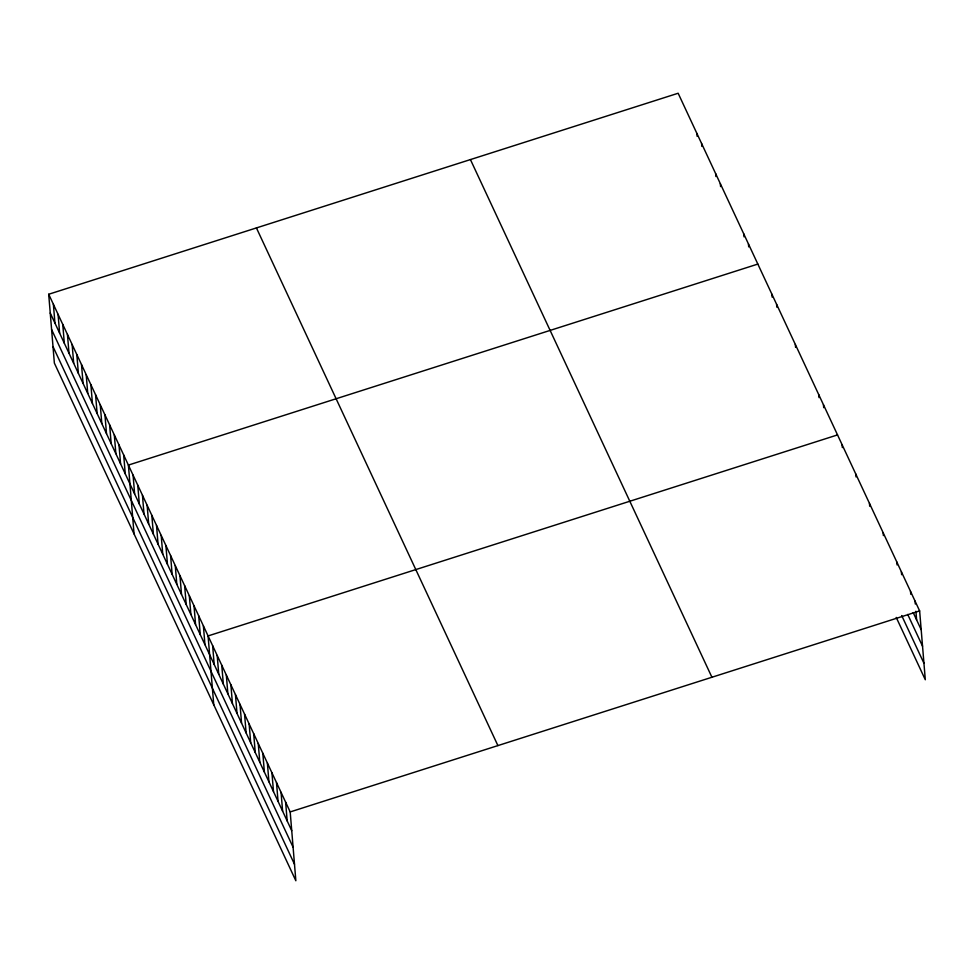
<?xml version="1.0" encoding="UTF-8"?>
<svg xmlns="http://www.w3.org/2000/svg" width="974" height="974" viewBox="0 0 974 974"><rect width="100%" height="100%" fill="white"/><g stroke="black" fill="none" stroke-linecap="round" stroke-linejoin="round"><path stroke-width="1.46" d="M48.7 294.258L290.191 811.926L295.853 880.752L54.361 363.083L48.7 294.258L678.148 93.248L919.639 610.917L925.3 679.742L896.226 617.406M757.845 264.076L128.398 465.085L134.047 533.91M837.53 434.915L208.083 635.925L213.744 704.75M290.191 811.926L919.639 610.917M913.198 612.585L921.185 629.691M907.719 614.436L922.548 646.212M901.705 615.556L923.936 663.233M470.43 159.578L711.921 677.259M256.418 227.916L497.909 745.597M50.246 313.031L291.737 830.7M51.598 329.541L293.089 847.222M52.998 346.561L294.489 864.242M915.085 601.141L915.317 604.026M915.913 611.246L916.619 619.914M910.52 591.364L910.751 594.25M901.4 571.811L901.632 574.697M896.835 562.035L897.066 564.92M883.15 532.693L883.381 535.578M869.465 503.363L869.697 506.249M855.781 474.021L856.024 476.907M842.096 444.692L842.34 447.577M823.468 404.758L823.712 407.656M818.781 394.714L819.024 397.599M795.344 344.467L795.588 347.353M776.595 304.278L776.826 307.163M771.907 294.221L772.139 297.119M748.47 243.975L748.702 246.872M743.783 233.93L744.014 236.816M720.346 183.684L720.577 186.57M715.659 173.64L715.89 176.525M701.597 143.495L701.828 146.38M696.897 133.438L697.141 136.323M285.625 802.15L287.172 820.924M281.072 792.373L282.606 811.147M276.506 782.597L278.053 801.371M271.941 772.82L273.487 791.594M267.387 763.032L268.921 781.805M262.822 753.255L264.368 772.029M258.256 743.479L259.802 762.252M253.703 733.702L255.237 752.476M249.137 723.926L250.683 742.699M244.571 714.149L246.118 732.923M240.018 704.372L241.552 723.146M235.452 694.584L236.999 713.358M230.887 684.807L232.433 703.581M226.333 675.031L227.867 693.805M221.768 665.254L223.314 684.028M217.202 655.478L218.748 674.251M212.649 645.701L214.183 664.475M203.396 625.868L204.942 644.642M198.708 615.824L200.254 634.598M194.021 605.767L195.567 624.541M189.333 595.723L190.88 614.497M184.646 585.678L186.192 604.452M179.959 575.622L181.505 594.396M175.271 565.577L176.818 584.351M170.584 555.521L172.13 574.307M165.897 545.477L167.443 564.25M161.209 535.432L162.743 554.206M156.522 525.376L158.056 544.149M151.834 515.331L153.368 534.105M147.147 505.287L148.681 524.061M142.46 495.23L143.994 514.004M137.772 485.186L139.306 503.96M133.085 475.129L134.619 493.915M123.698 455.041L125.244 473.814M119.011 444.984L120.557 463.758M114.323 434.94L115.869 453.714M109.636 424.895L111.182 443.669M104.949 414.839L106.495 433.613M100.261 404.794L101.807 423.568M95.574 394.738L97.12 413.512M90.886 384.693L92.433 403.467M86.199 374.649L87.745 393.423M81.512 364.593L83.058 383.366M76.824 354.548L78.37 373.322M72.137 344.504L73.683 363.278M67.45 334.447L68.996 353.221M62.762 324.403L64.308 343.177M58.075 314.346L59.621 333.12M53.387 304.302L54.934 323.076"/></g></svg>
